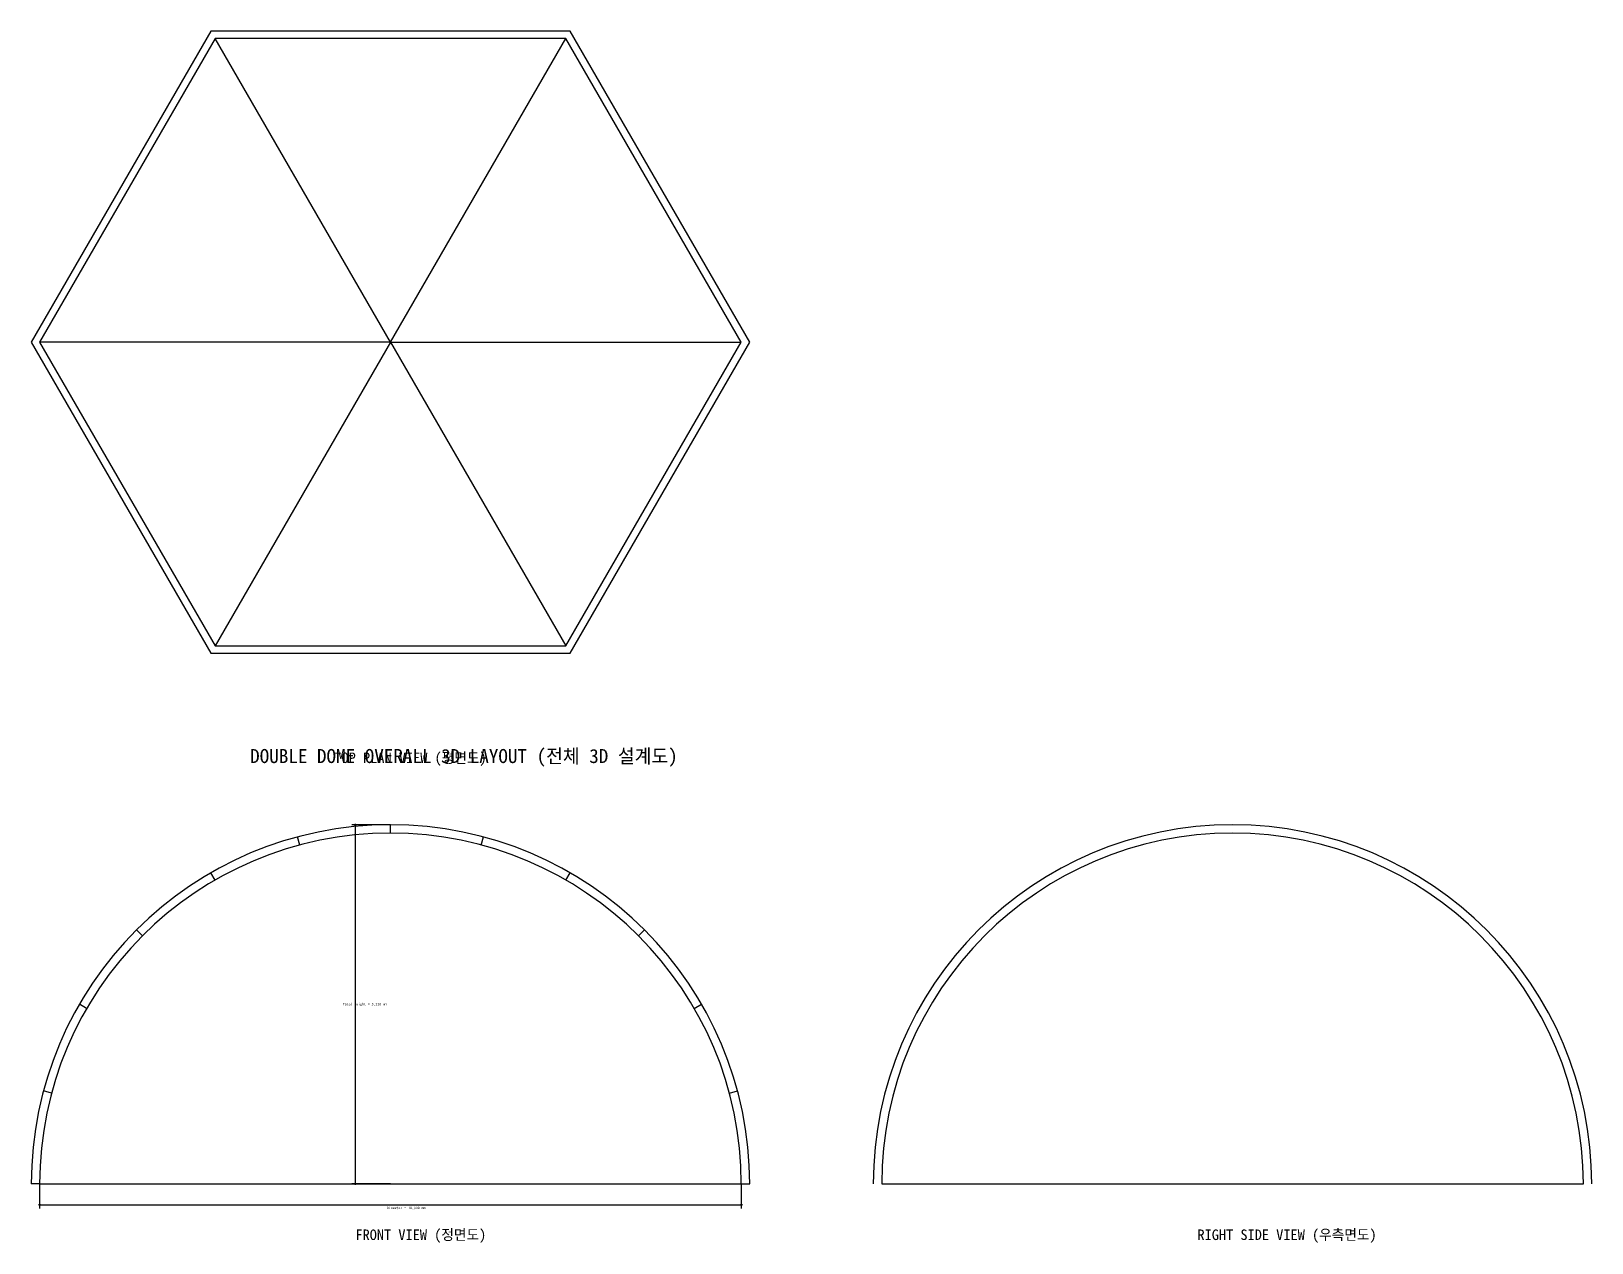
# Model space of a CAD drawing. Header units: metres. Extents: x -5120 to 17120, y -840 to 16434.
import ezdxf

# ---------------------------------------------------------------- set-up
doc = ezdxf.new("R2010")
doc.units = ezdxf.units.M

msp = doc.modelspace()

# ---------------------------------------------------------------- linework, layer by layer
at = {"color": 8}
for p, q in [((0, 12000), (-2500, 16330)), ((0, 12000), (2500, 16330)), ((0, 12000), (-5000, 12000)), ((0, 12000), (-2500, 7670)), ((0, 12000), (5000, 12000)), ((0, 12000), (2500, 7670)), ((0, 5000), (0, 5120)), ((-1294, 4830), (-1325, 4946)), ((1294, 4830), (1325, 4946)), ((-2500, 4330), (-2560, 4434)), ((2500, 4330), (2560, 4434)), ((-3536, 3536), (-3620, 3620)), ((3536, 3536), (3620, 3620)), ((-4330, 2500), (-4434, 2560)), ((4330, 2500), (4434, 2560)), ((-4830, 1294), (-4946, 1325)), ((4830, 1294), (4946, 1325)), ((-5000, 0), (-5120, 0)), ((5000, 0), (5120, 0))]:
    msp.add_line(p, q, dxfattribs=at)
at = {"color": 9}
for p, q in [((0, 5120), (-550, 5120)), ((-5000, 0), (-5000, -350)), ((0, 0), (-550, 0)), ((5000, 0), (5000, -350))]:
    msp.add_line(p, q, dxfattribs=at)
at = {"color": 1}
for p, q in [((-500, 0), (-500, 5120)), ((-5000, -300), (5000, -300))]:
    msp.add_line(p, q, dxfattribs=at)
at = {"color": 7}
for p, q in [((-5000, 0), (5000, 0)), ((7000, 0), (17000, 0))]:
    msp.add_line(p, q, dxfattribs=at)
at = {"color": 4}
msp.add_lwpolyline([(5120, 12000), (2560, 16434), (-2560, 16434), (-5120, 12000), (-2560, 7566), (2560, 7566), (5120, 12000)], dxfattribs=at)
at = {"color": 3}
msp.add_lwpolyline([(5000, 12000), (2500, 16330), (-2500, 16330), (-5000, 12000), (-2500, 7670), (2500, 7670), (5000, 12000)], dxfattribs=at)
at = {"color": 1}
for centre in [(-500, 5120), (-500, 0), (-5000, -300), (5000, -300)]:
    msp.add_circle(centre, 10, dxfattribs=at)
at = {"color": 4}
for centre in [(0, 0), (12000, 0)]:
    msp.add_arc(centre, 5120, 0, 180, dxfattribs=at)
at = {"color": 3}
for centre in [(0, 0), (12000, 0)]:
    msp.add_arc(centre, 5000, 0, 180, dxfattribs=at)

# ---------------------------------------------------------------- texts
at = {"color": 7}
msp.add_text('DOUBLE DOME OVERALL 3D LAYOUT (전체 3D 설계도)', height=200, dxfattribs=at).set_placement((-2000, 6000))
at = {"color": 4}
for s, p in [('TOP PLAN VIEW (평면도)', (-800, 6000)), ('FRONT VIEW (정면도)', (-500, -800)), ('RIGHT SIDE VIEW (우측면도)', (11500, -800))]:
    msp.add_text(s, height=150, dxfattribs=at).set_placement(p)
at = {"color": 2}
for s, p in [('Total Height = 5,120 mm', (-680, 2545)), ('Diameter = 10,000 mm', (-50, -360))]:
    msp.add_text(s, height=35, dxfattribs=at).set_placement(p)

doc.saveas('drawing.dxf')
